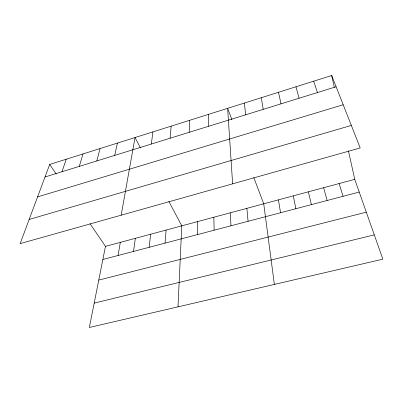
<?xml version="1.0" encoding="UTF-8"?>
<svg xmlns="http://www.w3.org/2000/svg" width="403" height="403" viewBox="0 0 403 403"><rect width="100%" height="100%" fill="white"/><g stroke="black" fill="none" stroke-linecap="round" stroke-linejoin="round"><path stroke-width="0.6" d="M197.53 234.586L197.702 221.569M189.193 132.3L189.657 120.306M178 306.849L181.783 225.846L168.877 201.475M165.059 243.13L166.091 230.068M170.086 138.224L171.144 126.144M149.17 247.306L150.616 234.229M151.306 144.047L152.933 131.887M133.514 251.427L135.358 238.329M118.079 255.487L120.311 242.374M121.172 215.197L135.025 137.534L140.541 147.956M90.02 223.675L105.47 246.364L89.345 327.483L382.85 259.174L354.756 179.345L348.414 150.787M114.684 155.397L117.404 143.09M96.831 160.933L100.065 148.556M79.27 166.379L83.008 153.936M62.002 171.733L66.218 159.23M49.69 164.439L20.15 243.619L360.196 147.946L331.694 75.517L49.69 164.439L56.249 174.071M45.005 176.998L336.117 86.756M37.58 196.901L343.2 104.75M29.172 219.444L351.335 125.429M105.47 246.364L354.756 179.345M102.861 259.487L359.224 192.05M98.77 280.08L366.302 212.154M94.191 303.121L374.296 234.873M231.927 119.686L227.635 108.331L232.632 183.839M253.809 177.567L263.733 203.817L274.372 284.422M313.69 81.194L317.458 92.539M339.089 183.556L343.069 196.301M295.963 86.786L299.097 98.231M323.624 187.712L327.125 200.498M308.36 191.818L311.398 204.633M331.694 75.517L334.324 87.365M278.493 92.292L281.017 103.838M293.293 195.868L295.873 208.719M278.423 199.868L280.559 212.744M261.29 97.717L263.214 109.354M244.339 103.062L245.684 114.79M246.863 208.351L248.077 221.287M230.239 212.819L230.974 225.791M213.852 217.227L214.129 230.219M208.487 114.366L208.633 126.275"/></g></svg>
